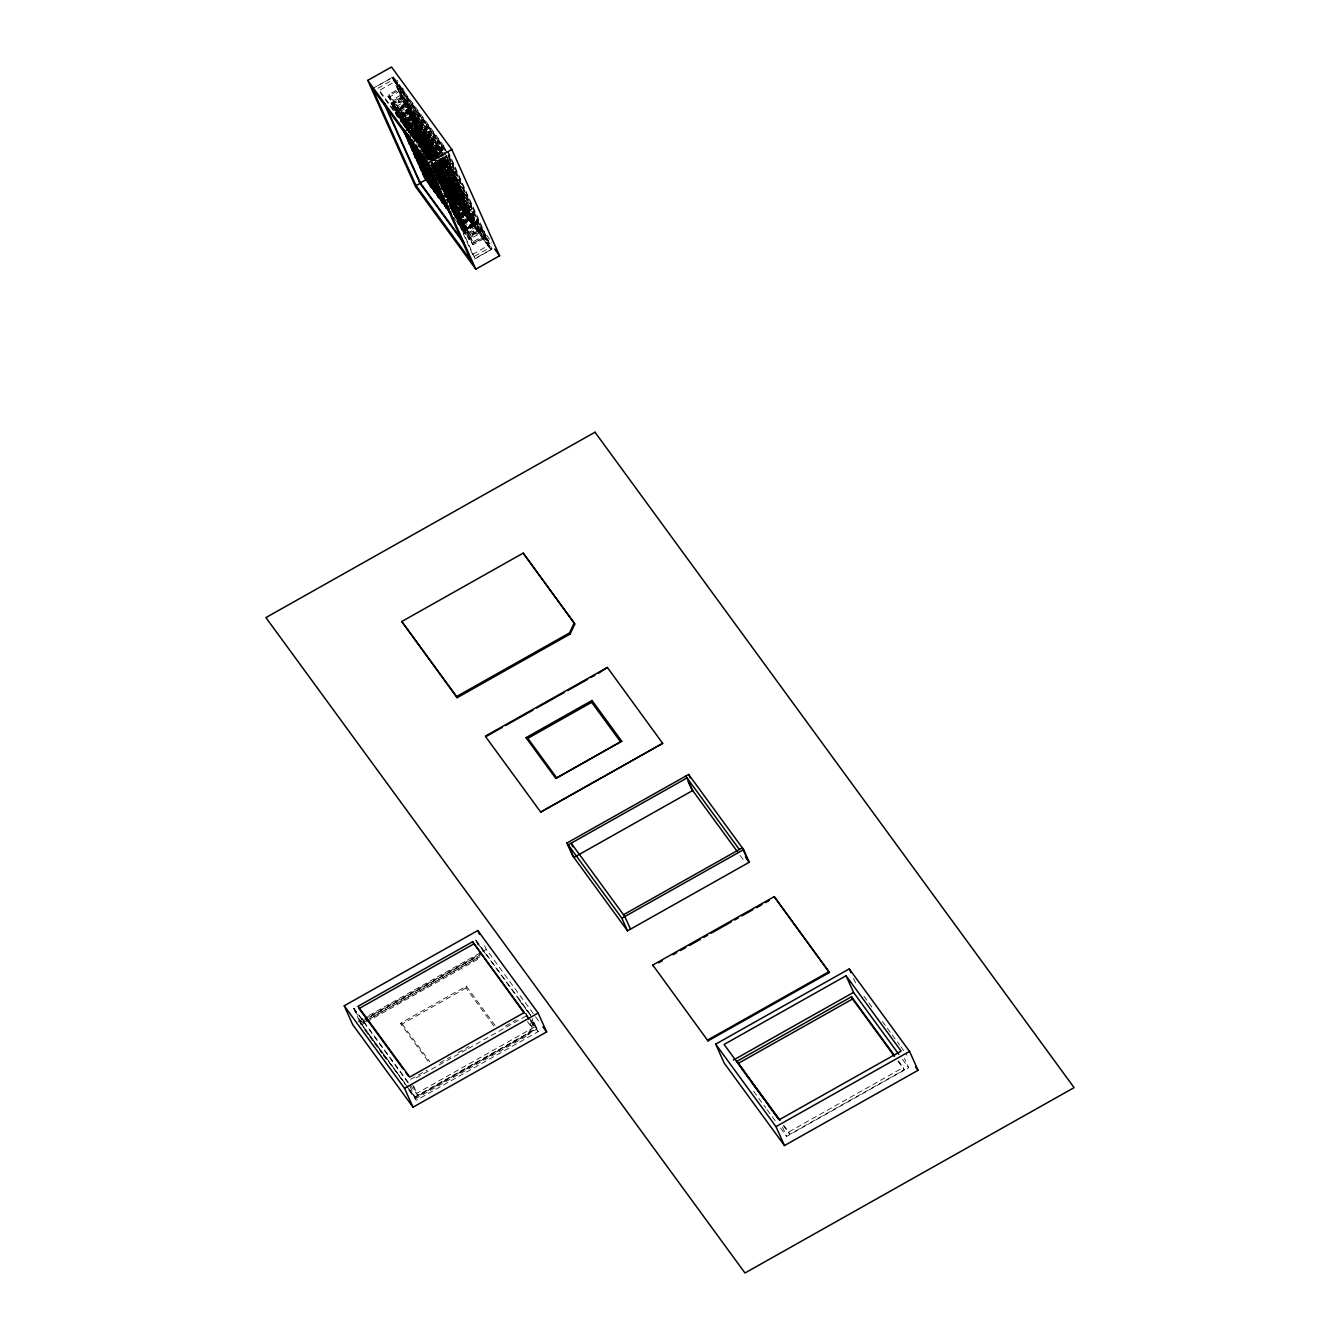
<?xml version="1.0" encoding="UTF-8"?>
<svg xmlns="http://www.w3.org/2000/svg" width="1340" height="1340" viewBox="0 0 1340 1340"><rect width="100%" height="100%" fill="white"/><g stroke="black" fill="none" stroke-linecap="round" stroke-linejoin="round"><path stroke-width="0.75" stroke-dasharray="5 3.75" d="M493.673 1025.82L466.035 987.999L466.337 986.156L400.342 1023.325L428.951 1062.452M409.186 1089.052L415.266 1097.393L528.261 1033.743L532.901 1023.777L533.42 1024.949L528.798 1034.916L415.802 1098.566L359.723 1021.8L481.696 953.109M372.453 88.591L393.357 76.816L446.019 148.824M447.292 152.877L392.335 77.586L376.507 86.514L377.83 88.34L393.675 79.412L431.061 162.592M393.625 77.151L392.57 77.754L447.393 152.76M430.492 158.003L396.355 82.041L399.203 80.434M413.022 137.383L400.828 120.701L388.969 94.42L399.538 88.474L403.307 96.865L392.754 102.812L387.98 96.296L400.241 89.445L404.027 97.854L393.307 104.085L387.98 96.296M388.55 97.552L399.102 91.606L445.232 154.72M405.702 128.054L392.788 99.629L403.34 93.683M392.788 99.629L393.508 100.617L404.06 94.671L407.829 103.063L397.126 109.294L394.027 105.056L434.194 160.331M407.125 102.091L394.027 109.729L398.784 116.262L409.353 110.316L406.891 104.855L396.339 110.801L390.995 103.013L401.565 97.066L444.043 155.189M391.565 104.269L402.134 98.323L444.612 156.462M442.786 156.529L405.149 105.056L394.58 111.002L392.369 106.095L404.596 99.11L407.042 104.57L396.489 110.517M409.253 133.012L396.607 104.855L407.159 98.909L410.928 107.301L400.375 113.247L397.276 109.009M396.607 104.855L397.31 105.826L407.879 99.88M394.262 110.282L406.322 103.582L403.876 98.121M397.276 117.016L395.384 112.811L407.611 105.826L410.057 111.287L399.504 117.233M413.072 138.238L400.409 110.064L410.978 104.118L414.747 112.527L404.194 118.473L401.096 114.235M400.409 110.064L401.129 111.052L411.682 105.106L415.467 113.498L404.747 119.729L401.648 115.491M399.655 114.62L398.064 115.508L396.188 111.304L408.399 104.319L410.861 109.78L400.291 115.726M399.588 114.754L410.141 108.808M398.801 115.475L411.648 108.289M410.71 110.064L400.141 116.011L397.042 111.773M399.37 116.731L412.218 109.545M399.353 117.518L409.906 111.572L412.368 117.032M417.142 143.715L404.228 115.29L414.78 109.344L418.566 117.736L407.997 123.682L404.898 119.444M400.074 118.506L410.626 112.543L413.089 118.004L402.519 123.967M404.228 115.29L404.948 116.262L415.5 110.316L419.269 118.724L408.566 124.955L405.467 120.701M403.474 119.83L401.883 120.717L399.99 116.53M403.39 119.98L413.959 114.017L411.497 108.557M402.603 121.471L413.156 115.525M401.816 122.191L414.663 115.005M403.608 121.973L416.036 114.754L418.482 120.215L407.93 126.161M403.323 122.459L413.876 116.513L411.43 111.052L399.203 118.02L401.096 122.225M403.173 122.744L413.725 116.781M403.022 123.246L415.233 116.262M418.164 143.028L408.047 120.499L418.599 114.553L422.368 122.962L407.913 130.935M403.876 123.716L414.445 117.769L416.891 123.23L406.188 129.461M408.047 120.499L408.75 121.488L419.32 115.542L423.088 123.933L412.385 130.164L409.286 125.927M403.089 125.223L413.658 119.277L416.103 124.737M407.276 125.055L405.702 125.943L403.809 121.739M407.209 125.189L417.762 119.243L415.316 113.783M407.41 127.183L419.839 119.98L422.301 125.441L411.732 131.387M406.606 127.92L417.695 121.722M406.975 127.953L417.544 122.007L419.99 127.467M406.623 128.69L422.418 119.779L426.187 128.171L411.715 136.144M407.176 129.176L418.264 122.979M405.551 130.684L423.122 120.751L426.907 129.159L416.204 135.39L413.105 131.136M407.192 129.947L415.953 125.022L418.415 130.483L413.022 133.514L413.591 134.77L418.968 131.739L421.43 137.199M406.908 130.432L417.46 124.486L419.923 129.947M411.095 130.265L409.521 131.153L407.628 126.965M411.028 130.416L421.581 124.453L419.135 118.992M411.229 132.409L423.658 125.189L426.12 130.65L415.551 136.596M410.945 132.895L421.497 126.948L419.052 121.488L406.824 128.456L408.717 132.66L420.793 125.96L418.331 120.499L407.779 126.446L404.68 122.208M410.794 133.179L421.363 127.216L423.809 132.677M410.643 133.682L422.871 126.697L425.316 132.157L414.764 138.104M410.442 133.916L426.221 124.989L430.006 133.397L416.723 140.633M410.157 134.402L420.71 128.439M411.514 134.151L422.067 128.205L424.529 133.665L413.959 139.611M409.353 135.893L426.941 125.977L430.726 134.369L420.006 140.6L416.908 136.362M411.95 134.905L419.772 130.231M412.519 134.636L421.279 129.712M408.566 137.4L419.118 131.454L416.673 125.993M414.831 135.625L425.4 129.679L422.938 124.218M414.043 137.132L424.596 131.186L422.15 125.726L411.581 131.672L408.482 127.434M413.256 138.64L427.477 130.416L429.922 135.876L419.37 141.822M414.613 138.389L425.165 132.442L427.628 137.903M414.244 139.126L430.04 130.214L433.825 138.606L422.72 144.686M415.333 139.36L425.885 133.414L428.331 138.874L417.779 144.837M422.217 135.692L416.841 138.724L417.41 139.98L422.787 136.948M413.172 141.119L430.76 131.186L434.529 139.595L419.788 147.936M414.814 140.382L423.591 135.441L426.036 140.918L420.659 143.95M414.529 140.868L425.098 134.921L427.544 140.382M412.385 142.626L422.938 136.663L420.492 131.203M416.606 141.487L422.15 138.171L419.688 132.71L413.323 136.379L411.447 132.174M417.142 141.588L423.507 137.936L425.953 143.397L420.425 146.713M418.649 140.851L429.219 134.888L426.757 129.427M417.326 142.476L422.72 139.427L431.212 158.338L425.819 161.37M417.862 142.341L428.415 136.395L425.969 130.935L415.4 136.881L412.301 132.643M418.867 142.844L431.279 135.625L433.741 141.085L423.172 147.031M418.566 143.33L429.135 137.383L426.673 131.923L414.462 138.891L411.598 134.988M418.432 143.614L428.984 137.652L431.43 143.112M418.063 144.352L433.858 135.424L437.627 143.832L423.155 151.805M416.991 146.328L434.579 136.395L438.347 144.804L423.591 153.145M418.633 145.608L427.393 140.667L429.855 146.127L424.462 149.159L425.031 150.415L430.425 147.383L432.87 152.844M418.348 146.094L428.901 140.147L431.363 145.608M416.187 147.836L426.757 141.889M419.068 146.948L424.445 143.916M419.755 147.367L427.326 143.145M422.469 146.06L433.021 140.114L430.576 134.653M421.665 147.567L432.234 141.621L429.772 136.161L419.219 142.107L416.12 137.869M420.341 149.192L435.098 140.851L437.56 146.311L422.803 154.653M422.385 148.539L432.954 142.593L430.492 137.132L418.281 144.117L421.128 148.036M422.234 148.824L432.803 142.877L435.249 148.338M421.882 149.561L437.678 140.65L441.446 149.042L426.974 157.014M421.447 150.331L432.15 144.1L429.705 138.64L419.135 144.586L480.943 228.972L470.39 234.919L465.617 228.403M422.954 149.795L433.507 143.849L435.969 149.31L425.266 155.541M420.793 151.554L438.381 141.621L442.167 150.03L427.41 158.371M422.452 150.817L431.212 145.876L433.657 151.353L428.281 154.385M423.675 150.666L432.719 145.357L435.182 150.817M420.006 153.061L430.559 147.099L428.113 141.638M422.887 152.174L428.264 149.142M430.341 149.862L424.947 152.911L424.244 151.923L429.772 148.606M424.763 152.023L431.128 148.371L433.591 153.832L423.021 159.778M422.083 153.665L436.84 145.323L434.378 139.863M425.484 152.777L436.053 146.831L433.591 141.37L423.038 147.316L419.939 143.079M426.84 152.542L437.409 146.596L439.855 152.056M424.16 154.402L438.917 146.06L441.363 151.52L426.623 159.862M426.204 153.765L436.756 147.819L434.311 142.358L422.083 149.326L423.976 153.53M426.053 154.05L436.606 148.087L439.068 153.547M423.373 155.909L438.113 147.567L440.575 153.028M425.701 154.77L441.48 145.859L445.265 154.267M426.773 155.021L437.326 149.075L438.967 152.71M425.115 156.06L426.69 155.155M424.613 156.763L442.2 146.831L445.215 153.564M426.254 156.043L435.031 151.102L437.477 156.562M423.825 158.271L434.378 152.325L431.932 146.864M428.85 155.641L434.227 152.609L436.689 158.07M426.69 157.383L432.083 154.351M428.582 157.249L434.947 153.581M425.902 158.891L440.659 150.549L438.197 145.089M428.767 158.12L434.16 155.088M429.303 158.003L438.063 153.061M430.659 157.752L441.212 151.805M427.979 159.627L442.719 151.286M443.674 157.266L438.281 160.298L438.85 161.57M430.425 165.088L438.214 160.666M439.788 159.778L443.389 157.752M432.519 164.066L436.036 162.073M437.812 161.085L446.605 156.127M428.13 167.115L446.538 156.495L449 161.956L434.244 170.297M431.43 165.574L439.219 161.168L439.788 162.425M440.793 160.264L444.394 158.254M431.279 165.858L444.244 158.522L446.689 163.983M432.786 165.339L445.751 158.003L448.196 163.463L433.456 171.805M431.53 166.227L442.083 160.281M432.887 165.976L443.59 159.745L441.145 154.284M430.207 167.852L444.947 159.51L447.409 164.971M441.296 161.788L435.902 164.82L436.471 166.076M432.234 167.198L442.803 161.252L440.341 155.792M433.892 166.478L442.652 161.537L445.115 166.998L436.338 171.939M433.607 166.964L444.16 161.018L446.622 166.478L431.865 174.82M431.446 168.706L442.016 162.76L439.554 157.299M433.088 167.969L441.865 163.044L444.31 168.505M434.328 167.818L443.373 162.508L445.818 167.969L435.266 173.932M430.659 170.214L441.212 164.267L438.766 158.807M433.808 168.957L442.569 164.016L445.031 169.477L434.462 175.423M433.524 169.326L448.28 160.984L445.818 155.524L451.312 163.028L432.653 173.312M429.855 171.721L440.425 165.758L437.962 160.298M433.021 170.465L441.781 165.523L444.244 170.984L433.674 176.93M432.736 170.833L447.493 162.492L445.031 157.031L454.327 169.745L439.721 177.918M434.093 170.582L448.85 162.24L451.295 167.701L436.555 176.042M431.949 172.324L450.743 161.755L445.885 155.122M435.098 171.084L448.046 163.748L450.508 169.208L435.751 177.55M434.813 171.57L449.553 163.229L452.016 168.689L437.259 177.031M431.145 173.832L445.902 165.49L443.44 160.03M434.009 173.061L448.766 164.72L451.228 170.18L436.471 178.522M435.902 172.709L446.471 166.746L448.917 172.224L438.364 178.17M433.222 174.569L447.979 166.227L450.424 171.688L435.684 180.029M435.115 174.2L445.667 168.254L448.13 173.714M432.435 176.076L447.175 167.734L449.637 173.195L439.068 179.141M436.12 174.702L444.88 169.761L447.342 175.222M437.627 174.167L446.387 169.242L448.85 174.702L438.281 180.649M437.343 174.535L442.719 171.503L440.274 166.043M436.823 175.674L445.6 170.733L448.046 176.193L437.493 182.156M432.887 178.438L443.44 172.492L440.994 167.031M437.912 175.808L443.289 172.776L445.751 178.237L440.357 181.268M437.108 177.299L451.865 168.957L454.327 174.418L439.57 182.759M437.644 177.416L444.009 173.748L446.471 179.208L441.078 182.24M434.964 179.058L453.757 168.488L445.265 156.864M437.828 178.287L452.585 169.945L455.031 175.406L440.14 184.032M437.041 179.794L451.781 171.453L454.243 176.913L439.486 185.255M438.934 179.426L449.486 173.48L451.949 178.94M436.237 181.285L450.994 172.944L453.456 178.404L442.887 184.367M438.13 180.934L448.699 174.987L451.144 180.448M439.637 180.398L450.206 174.451L452.652 179.912L442.1 185.858M440.642 180.9L449.403 175.959L451.865 181.419L441.296 187.365M436.689 183.647L447.258 177.701L444.796 172.24M440.927 182.525L446.32 179.493L448.766 184.954M441.463 182.625L447.828 178.957L450.274 184.417L439.721 190.381M438.783 184.267L453.523 175.925L451.078 170.465M441.145 184.518L444.729 182.491M442.736 184.635L457.342 176.461L443.992 158.204M440.056 186.511L454.813 178.17L457.258 183.63L446.706 189.577M441.597 186.88L450.357 181.939L447.895 176.478M440.508 188.873L451.078 182.927L448.615 177.466M442.15 188.136L450.927 183.212L453.372 188.672L447.995 191.704L448.548 192.96M441.865 188.622L452.434 182.675L454.88 188.136L444.327 194.082M441.363 189.644L450.123 184.702L452.585 190.163M442.87 189.124L451.63 184.183L454.093 189.644L443.523 195.59M442.585 189.493L457.342 181.151L454.88 175.691M443.942 189.242L449.486 185.925L447.024 180.464L441.647 183.496L440.575 181.151M444.478 189.342L456.555 182.642L454.093 177.181M443.306 190.464L458.062 182.123L455.6 176.662L439.872 185.64L452.602 203.295M443.155 190.749L448.548 187.717L452.317 196.109M443.875 191.72L458.632 183.379L461.077 188.839L450.525 194.803M445.919 191.084L456.471 185.138L454.009 179.677L441.798 186.645L451.714 202.038M445.768 191.369L460.374 183.178L442.167 158.271M443.607 193.111L454.176 187.165L451.714 181.704M444.964 192.859L455.684 186.629L453.221 181.168L442.669 187.131L460.139 210.966L458.85 208.739M445.969 193.362L454.729 188.421L457.191 193.881L446.622 199.827M445.684 193.848L456.236 187.902L458.699 193.362L448.13 199.308M445.181 194.87L453.942 189.928L456.404 195.389M446.404 194.702L451.781 191.67L449.336 186.21M442.736 197.097L453.305 191.151L450.843 185.691L445.45 188.722L444.394 186.361M445.885 195.841L454.662 190.9L457.107 196.36L446.555 202.306M448.297 194.568L460.357 187.868L457.911 182.408M441.949 198.605L452.501 192.659L450.056 187.181M446.974 195.958L452.351 192.927L456.136 201.335M445.098 197.349L459.57 189.376L457.107 183.915L446.555 189.861L438.599 178.722M449.57 196.578L460.139 190.632L462.585 196.092L450.525 202.792L448.632 198.588M449.419 197.081L461.647 190.113L464.092 195.573L453.54 201.519L459.921 211.1L458.632 208.856M443.523 201.067L459.486 191.855L457.041 186.394L444.813 193.379L454.327 208.002M450.29 197.566L463.389 189.911L440.324 158.355M447.995 199.593L458.548 193.647L461.01 199.107L450.441 205.054M444.227 202.055L460.056 193.111L462.518 198.571L451.949 204.517M447.342 200.816L457.911 194.853L455.449 189.392L444.897 195.355L464.913 222.742L459.587 214.953L470.139 209.007L467.694 203.546L450.106 213.479M447.192 201.084L457.761 195.138L460.206 200.598M448.699 200.565L459.268 194.618L461.714 200.079L451.161 206.025M449.704 201.05L458.464 196.126L460.927 201.586L450.223 207.817M445.751 203.814L456.32 197.868L453.858 192.407M448.917 202.558L463.389 194.585L460.927 189.124L450.374 195.07L447.275 190.833M453.389 201.804L463.942 195.841L466.404 201.318L451.932 209.274M451.228 203.546L465.851 195.372L440.357 160.498M447.326 206.293L463.305 197.064L460.843 191.603M454.109 202.776L464.662 196.829L467.124 202.29L449.386 212.507M451.798 204.802L466.404 196.628L439.704 160.096M446.287 208.253L463.875 198.337L466.32 203.797L455.768 209.744L458.866 213.981L469.419 208.035L466.973 202.575M451.01 206.31L461.563 200.364L464.025 205.824M438.515 160.566L468.866 202.089L452.753 211.017L450.86 206.812L463.07 199.827L465.533 205.288L454.98 211.251M450.659 207.047L459.419 202.106L456.957 196.645M451.731 207.281L462.283 201.335L464.745 206.796L454.026 213.027M449.57 209.04L460.139 203.094L457.677 197.617M452.719 207.784L461.496 202.843L463.942 208.303L453.389 214.249M455.131 208.621L453.54 209.509L451.647 205.305M455.617 210.028L466.169 204.082L468.631 209.542L456.555 216.243L454.679 212.038L466.89 205.054L469.352 210.514L458.782 216.46M454.83 211.519L469.435 203.345L437.862 160.163M454.461 212.256L463.238 207.332L460.776 201.871M455.533 212.507L466.102 206.561L468.548 212.022M455.768 217.733L453.875 213.546L455.466 212.641M453.238 214.534L463.791 208.588L467.576 216.98L457.007 222.942M454.746 214.015L465.298 208.052L467.76 213.529L457.191 219.475M455.751 214.501L464.511 209.559L468.28 217.968M453.205 217.716L463.757 211.77L459.989 203.362L454.595 206.394L454.026 205.137M459.436 215.238L469.988 209.291L472.451 214.752L460.374 221.452L450.86 206.812M453.908 218.688L471.881 208.805L418.432 135.725L419.705 137.953M458.481 217.247L470.708 210.263L473.154 215.723L462.602 221.686L467.928 229.458L478.497 223.512L396.975 111.923M456.488 218.487L467.04 212.541L464.595 207.08M457.844 218.253L472.451 210.079L437.242 161.905L439.62 167.266M459.587 222.959L457.694 218.755L459.285 217.867M457.057 219.743L467.61 213.797L471.379 222.206L460.826 228.152L461.546 229.123L475.466 221.469L473.003 216.008L462.451 221.954L459.352 217.716L469.905 211.77L472.367 217.231L461.663 223.462M457.761 220.732L468.33 214.785L472.099 223.177M457.727 223.914L471.647 216.259L469.201 210.799L458.632 216.745L450.675 205.606M457.526 221.653L458.782 224.467L460.374 223.562M460.29 223.713L474.913 215.539L436.053 162.391M457.694 218.755L461.513 223.981L473.724 216.996L476.186 222.457L465.466 228.688M461.01 224.684L471.58 218.738L469.117 213.278L456.906 220.263L466.421 234.902L478.481 228.202L476.035 222.742M460.859 224.969L475.466 216.795L435.416 161.989M461.58 225.941L472.132 219.995L475.918 228.403L465.349 234.349L464.645 233.378L433.423 163.899M467.375 228.202L477.928 222.256L434.227 162.458M464.829 229.91L475.382 223.947L472.936 218.487L460.709 225.472L462.602 229.676L474.678 222.976L472.216 217.516M464.528 230.698L476.755 223.713L479.201 229.173L468.498 235.404L465.399 231.167L475.951 225.221L479.737 233.612L469.168 239.559L468.447 238.587L397.478 80.283M464.645 233.378L475.197 227.415L471.429 219.023M450.927 208.789L470.96 236.175L481.512 230.229L430.676 161.068M468.447 238.587L479.017 232.641L475.231 224.232L464.679 230.178L457.677 220.346M468.648 235.12L473.405 241.635L483.975 235.689L429.788 161.738M435.668 162.341L472.266 243.813L482.836 237.85L479.05 229.458M472.266 243.813L472.986 244.784L483.539 238.838L479.77 230.43L469.201 236.376L473.975 242.909L484.527 236.962L433.524 167.098M472.601 254.399L488.447 245.471L434.813 172.106M490.289 248.687L448.933 156.663M491.881 248.771L490.825 249.374L437.175 176.026M448.364 155.139L490.842 249.659L474.996 258.57L430.994 160.532M474.611 258.988L492.031 249.173L448.448 152.157M364.798 1022.939L361.147 1025L353.676 1008.367L357.328 1006.307M358.149 1021.633L367.16 1016.541M368.969 1015.536L480.893 952.489M482.702 951.467L486.319 949.44L539.233 1021.834M363.642 1020.36L359.991 1022.42L405.266 1084.345M370.912 1016.256L476.504 956.794M364.597 1021.532L360.979 1023.559L360.443 1022.387L367.696 1018.3M369.505 1017.278L481.881 953.979M366.406 1020.51L478.799 957.196M368.416 1019.589L361.214 1023.643L355.552 1011.03M370.209 1018.568L480.005 956.726M366.624 1021.918L479.486 958.351M400.342 1023.325L402.151 1023.995L466.035 987.999M410.777 1079.32L427.142 1070.107M439.872 1062.938L450.776 1056.791M458.062 1052.687L468.967 1046.54M505.347 1026.055L516.252 1019.908M416.204 1077.879L466.605 1049.488M468.397 1048.466L529.601 1013.995L475.499 939.976M414.847 1097.008L536.603 1028.433M414.78 1097.142L536.754 1028.433L525.749 1013.358M408.884 1090.291L416.221 1100.324L538.194 1031.632L532.382 1018.685M783.749 1125.315L788.674 1132.049L903.244 1067.511L904.266 1069.789L789.696 1134.327L783.531 1125.901M780.517 1128.046L786.647 1136.421L908.621 1067.712L904.467 1058.466M396.355 82.041L448.079 152.793L489.05 243.964L437.326 173.195M444.713 150.13L394.731 81.773L378.885 90.684L399.605 119.042M398.533 90.349L444.679 153.464M404.579 103.783L442.217 155.273M443.423 156.931L456.789 175.205L440.659 184.133L449.017 195.322M407.595 110.517L459.804 181.922L443.691 190.85L442.435 188.052M408.164 111.773L440.944 156.613M409.571 115.441L410.291 116.413M414.11 121.639L413.39 120.65L414.462 123.012M405.551 110.332L407.042 112.46M439.755 157.098L409.37 115.558L410.643 117.786M440.977 158.757L462.819 188.655L449.721 196.293L452.819 200.531M411.196 118.489L439.118 156.696M412.603 122.158L413.306 123.129M417.125 128.355L416.405 127.367L417.477 129.729M408.566 117.066L410.057 119.176M439.135 158.823L412.385 122.275L413.658 124.52M414.211 125.206L438.481 158.422M415.618 128.875L416.338 129.863M420.14 135.072L419.437 134.101L420.492 136.445M435.399 155.942L434.679 154.971L435.249 156.227M411.598 123.783L413.089 125.893M437.309 158.907L415.4 128.992L416.69 131.236M417.226 131.94L436.656 158.505M388.969 94.42L400.66 119.796M423.289 141.37L424.01 142.358M427.108 146.596L427.828 147.567M430.927 151.805L431.631 152.793M418.633 135.608L419.353 136.58M423.172 141.789L422.452 140.817L423.524 143.179M414.613 130.499L416.103 132.627M420.257 138.656L436.036 160.247M393.458 103.8L396.556 108.038M408.717 124.67L411.816 128.908M412.536 129.88L415.635 134.117M416.338 135.106L419.437 139.343M420.157 140.315L423.256 144.553M423.976 145.541L427.075 149.779M427.778 150.75L430.877 154.988M431.597 155.976L434.696 160.214M435.416 161.185L441.798 170.766M440.726 168.405L441.999 170.649M397.846 110.265L400.945 114.52M420.727 141.571L434.847 160.716M390.995 103.013L433.021 160.264M434.629 162.693L437.728 166.93M438.431 167.902L444.813 177.483M443.741 175.138L445.031 177.366M400.861 116.999L403.96 121.236L414.529 115.29L416.975 120.751L404.898 127.451L403.642 124.654M423.741 148.305L433.004 160.8M392.369 106.095L430.508 158.271M440.173 171.587L491.897 242.356M398.868 116.111L429.369 157.852M434.143 164.385L440.81 173.513L437.644 169.41M399.019 116.814L431.446 161.168M433.356 163.765L436.924 168.438M441.463 174.636L447.845 184.217M446.773 181.855L448.046 184.083M380.275 91.673L415.249 139.511M416.824 141.37L417.544 142.341L415.249 137.4M395.384 112.811L401.112 120.633M403.977 124.553L409.688 132.375M429.721 159.761L425.902 154.552L427.795 158.757M421.547 149.058L426.422 155.725M439.286 173.279L490.976 243.997M432.401 164.586L443.758 180.381M444.478 181.352L450.86 190.933M449.788 188.572L451.078 190.816M432.736 166.495L442.652 181.871M446.856 186.947L433.507 168.689L435.869 174.451L490.842 249.659M431.765 166.78L434.629 170.683M435.584 171.989L492.031 249.173M432.803 168.471L454.093 197.533L453.523 196.277M435.751 173.212L445.667 188.605M435.835 175.188L437.895 178.002M451.078 196.059L457.107 204.25L456.538 202.993M435.751 175.322L451.01 196.193M441.463 184.736L452.903 200.397M438.85 181.905L441.949 186.143L452.501 180.197L454.964 185.657M444.478 191.469L455.851 207.264M456.555 208.236L462.937 217.817L461.663 215.572M461.865 215.455L463.154 217.7L445.617 193.982M453.305 204.283L456.404 208.521M441.798 188.773L444.662 192.675M445.583 195.573L458.933 213.831L457.359 214.735L447.845 200.095L449.721 204.3M443.842 193.663L447.426 198.32L457.979 192.374L455.533 186.913M447.661 198.873L455.047 208.755L465.617 202.809L463.154 197.349M450.525 204.903L461.881 220.698M467.928 229.458L448.783 203.513M453.54 211.636L464.98 227.281M449.888 207.097L452.753 211.017M453.707 212.323L461.094 222.206M461.814 223.177L464.913 227.415M453.875 213.546L456.739 217.448M456.555 218.353L467.928 234.148M454.98 219.241L457.828 223.16M458.782 224.467L466.421 234.902M863.915 996.206L867.6 1001.265M868.839 1002.957L872.524 1007.998M882.373 1021.465L886.058 1026.524M887.298 1028.199L890.983 1033.257M892.222 1034.932L899.592 1045.049M900.832 1046.724L906.979 1055.15M902.49 1059.337L908.621 1067.712M898.319 1060.777L903.244 1067.511M898.101 1061.364L904.266 1069.789M740.115 855.423L743.767 860.414M753.599 1091.212L765.844 1107.962M767.066 1109.637L775.625 1121.346M530.707 1014.983L475.65 939.658L478.145 945.202M477.107 942.472L480.758 947.481M481.981 949.139L485.633 954.147M519.736 1000.812L530.707 1015.821M525.514 1013.258L537.022 1029.036L415.065 1097.745L406.489 1086.02M526.134 1014.983L529.786 1019.958L525.95 1014.882M530.992 1021.616L533.42 1024.949M530.841 1021.582L538.194 1031.632M527.441 1021.599L532.315 1028.266L526.654 1015.67M466.337 986.156L496.135 1026.909M402.151 1023.995L429.788 1061.799M353.676 1008.367L409.186 1084.412L416.221 1100.324M360.443 1022.387L407.963 1087.393M364.832 1030.025L368.5 1035.05M369.723 1036.708L373.391 1041.733M374.614 1043.408L381.95 1053.458M383.173 1055.133L386.858 1060.158M853.513 978.351L856.913 985.905M447.878 155.206L489.502 247.833L473.673 256.744L462.618 232.172M460.29 190.347L457.828 184.886L445.617 191.871L447.895 196.829M447.258 165.256L449.721 170.716M450.274 171.972L452.736 177.433M453.305 178.689L455.751 184.149M456.32 185.423L458.782 190.883L446.706 197.583L445.45 194.769M459.335 192.139L461.798 197.6M462.367 198.856L464.812 204.317M465.382 205.573L467.844 211.033M468.397 212.306L470.859 217.767M444.394 166.143L443.105 163.899L444.177 166.261M447.409 172.86L446.119 170.615L447.192 172.977M450.424 179.577L449.151 177.332L450.223 179.694M453.456 186.293L452.166 184.066L453.238 186.411M456.471 193.027L455.181 190.783L456.253 193.144M459.486 199.744L458.213 197.499L459.285 199.861M462.518 206.461L461.228 204.233L462.3 206.578M464.963 211.921L465.533 213.177L464.042 211.067L465.315 213.311L464.243 210.95M467.978 218.638L468.548 219.911L467.057 217.784L468.347 220.028L467.275 217.666M442.887 164.016L443.456 165.272M445.919 170.733L446.488 172.006M448.933 177.466L449.503 178.722M451.949 184.183L452.518 185.439M454.98 190.9L455.55 192.156M457.995 197.617L458.565 198.889M461.01 204.35L461.58 205.606M438.163 154.217L436.538 150.583L427.493 155.876L428.046 157.148M460.692 204.35L464.478 212.742M435.818 149.594L438.281 155.055M437.56 154.201L436.27 151.956L437.343 154.318M443.59 167.634L442.317 165.406L443.389 167.751M446.622 174.368L445.332 172.123L446.404 174.485M449.637 181.084L448.347 178.84L449.419 181.202M452.652 187.801L451.379 185.573L452.451 187.918M455.684 194.518L454.394 192.29L455.466 194.652M458.699 201.251L457.409 199.007L458.481 201.369M461.144 206.712L461.714 207.968L460.223 205.841L461.513 208.085L460.441 205.724M464.176 213.429L464.745 214.685L463.238 212.574L464.528 214.802L463.456 212.457M436.053 152.073L436.622 153.346M442.1 165.523L442.669 166.78M445.115 172.24L445.684 173.496M448.146 178.957L448.716 180.23M451.161 185.691L451.731 186.947M454.176 192.407L454.746 193.663M457.208 199.124L457.778 200.38M435.734 152.073L437.376 155.725M456.89 199.124L460.659 207.533M431.999 144.385L434.462 149.845M441.061 164.552L443.523 170.013M444.093 171.269L446.538 176.729L441.161 179.761L441.714 181.017L447.108 177.986L449.57 183.446L444.177 186.478L444.746 187.734M453.155 191.436L455.6 196.896L450.223 199.928L450.776 201.184L456.169 198.153L459.938 206.544M433.741 148.975L432.452 146.747L433.524 149.092M436.756 155.708L435.483 153.464L436.555 155.825M442.803 169.142L441.513 166.897L442.585 169.259M445.818 175.858L444.545 173.631L445.617 175.976M448.85 182.592L447.56 180.347L448.632 182.709M451.865 189.309L450.575 187.064L451.647 189.426M454.88 196.025L453.607 193.798L454.679 196.142M457.342 201.486L457.911 202.742L456.404 200.632L457.694 202.876L456.622 200.514M460.357 208.203L460.927 209.476L459.436 207.348L460.709 209.593L459.637 207.231M438.498 160.18L439.57 162.542M432.25 146.864L432.82 148.12M435.266 153.581L435.835 154.837M441.312 167.031L441.882 168.287M444.327 173.748L444.897 175.004M447.342 180.464L447.912 181.721M450.374 187.181L450.944 188.454M453.389 193.915L453.958 195.171M453.071 193.915L456.84 202.306M428.197 139.159L430.643 144.62M438.063 161.152L439.704 164.786M429.922 143.765L428.649 141.521L429.721 143.883M432.937 150.482L431.664 148.238L432.736 150.599M438.984 163.932L437.711 161.688L438.783 164.049M452.267 194.602L453.875 197.65L452.602 195.405M455.282 201.318L456.906 204.367L455.617 202.139M470.39 234.919L470.96 236.175M473.405 241.635L473.975 242.909M428.432 141.638L429.001 142.911M431.446 148.371L432.016 149.628M434.478 155.088L435.048 156.345M437.493 161.805L438.063 163.061M440.508 168.522L441.078 169.795M443.54 175.255L444.109 176.511M446.555 181.972L447.125 183.228M449.57 188.689L450.14 189.945M440.19 168.522L442.652 173.982M443.222 175.255L445.667 180.716M446.237 181.972L448.682 187.433M449.252 188.689L453.037 197.097M424.378 133.95L426.824 139.41M433.44 154.117L435.885 159.577M437.276 162.642L438.917 166.294M439.486 167.55L441.932 173.011M442.502 174.267L444.947 179.727M445.517 181.001L447.979 186.461M425.902 138.656L424.83 136.311L425.182 137.685M428.917 145.39L427.845 143.028L428.197 144.402M431.949 152.107L430.877 149.745L431.229 151.135M437.627 164.167L437.979 165.54M440.642 170.883L441.011 172.274M443.674 177.617L444.026 178.99M446.689 184.334L447.041 185.707M449.704 191.05L450.072 192.441L449 190.079M452.736 197.767L453.088 199.158L452.016 196.796M455.751 204.501L456.103 205.874L455.031 203.513M458.766 211.218L459.134 212.591L458.062 210.246M436.907 163.195L437.259 164.569M439.939 169.912L440.291 171.286M442.954 176.629L443.306 178.019M445.969 183.362L446.337 184.736M402.62 88.021L472.986 244.784M420.559 128.724L423.021 134.184M429.051 147.635L426.606 142.174L421.212 145.206L420.861 143.832M429.621 148.891L435.148 161.202M422.301 133.33L421.011 131.086L422.083 133.447M425.316 140.047L424.043 137.802L425.098 140.164M428.331 146.764L427.058 144.536L428.13 146.881M431.363 153.497L430.073 151.252L431.145 153.614M436.84 165.674L437.393 166.93M439.855 172.391L440.425 173.647M442.87 179.108L443.44 180.381M445.902 185.841L446.455 187.097M448.917 192.558L449.486 193.814M451.932 199.275L452.501 200.531M454.964 206.008L455.516 207.264M436.12 164.703L437.192 167.048M439.135 171.419L440.207 173.781M442.167 178.136L443.222 180.498M445.181 184.853L446.254 187.215L444.964 184.97M448.196 191.587L449.269 193.931M451.228 198.303L452.3 200.665L451.01 198.421M454.243 205.02L455.315 207.382M420.81 131.203L421.363 132.476M423.825 137.936L424.395 139.192M426.84 144.653L427.41 145.909M429.872 151.37L430.425 152.626M438.934 171.537L439.486 172.793M441.949 178.254L442.518 179.51M469.168 239.559L426.522 144.653L421.145 147.685L419.068 142.609M418.482 128.104L417.209 125.876L418.264 128.221M421.497 134.838L420.224 132.593L421.296 134.955M424.529 141.554L423.239 139.31L424.311 141.672M427.544 148.271L426.271 146.027L427.326 148.388M430.006 153.732L430.559 154.988M434.328 163.48L436.606 168.438M437.343 170.197L439.62 175.155M448.682 195.322L438.783 179.929L441.061 184.886M461.513 223.981L463.389 228.168M429.286 152.76L430.358 155.122M435.332 166.194L436.388 168.555M438.347 172.927L439.419 175.272M441.363 179.644L442.435 182.006M447.409 193.077L448.481 195.439M450.424 199.811L451.496 202.156M416.991 125.993L417.561 127.25M420.006 132.71L420.576 133.966M423.038 139.427L423.591 140.7M426.053 146.161L426.623 147.417M429.068 152.877L429.637 154.133M435.115 166.311L435.684 167.584M438.13 173.044L438.699 174.3M447.192 193.195L447.761 194.468M433.825 164.2L465.349 234.349M412.938 118.289L415.383 123.749M422 138.456L432.586 162.023M431.346 159.895L438.833 176.662M439.57 178.421L441.848 183.379M442.585 185.155L444.88 190.096M425.467 147.534L426.539 149.896M428.498 154.267L429.554 156.613M434.529 167.701L435.601 170.063M437.56 174.418L438.616 176.78M443.59 187.868L444.662 190.23M446.622 194.585L447.677 196.947M393.357 76.816L430.241 158.623M461.546 229.123L419.487 136.161L431.296 162.442M432.033 164.117L461.781 230.279M431.899 164.485L438.046 178.17M392.335 77.586L429.236 159.276M440.291 183.748L440.843 185.004M421.447 142.442L422.016 143.698M428.582 159.359L415.668 130.935L426.639 155.339M418.566 138.087L418.918 139.461M421.581 144.804L421.933 146.177M422.887 147.836L424.947 152.911M417.846 137.099L418.197 138.489M423.875 150.549L424.244 151.923M424.378 152.978L411.849 125.726L424.763 154.15M414.747 132.861L415.316 134.117M417.762 139.578L418.331 140.851M420.777 146.311L421.346 147.567M414.026 131.889L415.099 134.251M417.041 138.606L418.114 140.968M413.826 132.007L414.378 133.263M408.75 121.488L419.722 145.892M410.928 127.652L411.497 128.908M413.943 134.369L414.512 135.625M410.208 126.664L411.279 129.025M413.239 133.397L414.311 135.742M410.007 126.781L410.576 128.054M404.948 116.262L415.903 140.667M401.129 111.052L412.938 137.333M397.31 105.826L409.504 133.28M393.508 100.617L404.462 125.022M788.674 1132.049L789.696 1134.327M782.493 1127.175L786.647 1136.421M532.03 1019.405L535.263 1026.608L416.455 1093.524L411.615 1082.72M528.261 1033.743L528.798 1034.916M484.611 945.655L486.319 949.44M413.759 1086.338L417.795 1095.35L354.062 1008.384L354.447 1009.221M415.266 1097.393L415.802 1098.566M362.554 1018.367L364.162 1021.968M398.851 100.768L398.131 99.78L399.203 102.141L397.913 99.897L399.421 102.024L398.851 100.768M402.653 105.977L401.95 105.006L403.022 107.351L401.732 105.123L403.223 107.233L402.653 105.977M406.472 111.203L405.752 110.215L406.824 112.577L406.472 111.203M401.866 107.485L401.146 106.496L402.218 108.858L400.945 106.63L402.435 108.741L401.866 107.485M405.685 112.694L404.965 111.723L406.037 114.084L404.764 111.84L406.255 113.967L405.685 112.694M409.487 117.92L408.784 116.932L409.856 119.293L409.487 117.92M404.881 114.202L404.178 113.23L405.25 115.575L403.96 113.347L405.451 115.458L404.881 114.202M408.7 119.427L407.98 118.439L409.052 120.801L407.779 118.556L409.269 120.684L408.7 119.427M412.519 124.637L411.799 123.665L412.871 126.01L412.519 124.637M407.913 120.918L407.192 119.947L408.264 122.308L406.975 120.064L408.482 122.191L407.913 120.918M411.715 126.144L411.012 125.173L412.084 127.518L410.794 125.29L412.284 127.401L411.715 126.144M415.534 131.353L414.814 130.382L415.886 132.744L415.534 131.353M463.372 214.936L462.669 213.948L463.741 216.309L462.451 214.065L463.942 216.192L463.372 214.936M467.191 220.145L466.471 219.174L467.543 221.535L466.27 219.291L467.76 221.402L467.191 220.145M471.01 225.371L470.29 224.383L471.362 226.745L470.072 224.5L471.58 226.628L471.01 225.371M466.404 221.653L465.683 220.681L466.756 223.026L465.466 220.798L466.973 222.909L466.404 221.653M470.206 226.879L469.503 225.891L470.575 228.252L469.285 226.008L470.776 228.135L470.206 226.879M474.025 232.088L473.305 231.117L474.377 233.462L473.104 231.234L474.594 233.344L474.025 232.088"/><path stroke-width="1.5" d="M621.794 741.238L620.537 741.791L591.694 702.327L591.995 700.485L526 737.653L555.798 778.423L621.794 741.238L591.995 700.485M401.766 621.525L456.588 696.515L569.584 632.882L574.207 622.899L523.203 553.119L401.766 621.525L457.107 697.705L570.103 634.055L574.743 624.072L574.207 622.899M555.798 778.423L620.537 741.791M367.746 80.383L391.514 67L451.815 149.511L499.586 255.789L475.817 269.173L415.517 186.662L367.746 80.383L428.063 162.894L475.817 269.173M409.052 141.136L404.446 132.978L406.037 132.074M408.717 134.77L407.125 135.675L405.869 132.878M409.856 137.3L408.264 138.188L410.157 142.392M409.688 144.603L407.477 139.695L409.052 138.807M412.536 139.996L410.945 140.884L409.688 138.087M410.945 143.011L409.353 143.899L436.304 181.017M413.658 142.509L412.084 143.413L413.959 147.601M412.871 144.017L411.279 144.904L413.172 149.108L414.764 148.221M414.764 146.11L416.338 145.206M412.385 150.616L413.959 149.728M417.477 147.735L415.886 148.623L417.779 152.827L419.37 151.939M416.69 149.243L415.099 150.13L416.991 154.334M415.886 150.733L414.311 151.638L416.187 155.842L417.779 154.938M415.735 158.053L413.507 153.145L415.099 152.241M418.583 151.32L420.157 150.432M420.492 154.452L418.918 155.339L420.81 159.544M419.705 155.959L418.114 156.847L420.006 161.051L421.597 160.163M418.918 157.467L417.326 158.355L419.219 162.559L420.793 161.671M421.128 168.036L416.539 159.862L418.114 158.974M423.172 157.148L421.597 158.036L419.705 153.849M424.311 159.678L422.736 160.566L424.613 164.77L426.204 163.865M423.524 161.168L421.933 162.073L423.825 166.277L425.4 165.373M421.933 164.184L420.341 165.071L422.234 169.276M421.765 171.487L419.554 166.579L421.145 165.691M426.991 162.375L425.416 163.262L423.524 159.058M428.063 162.894L451.815 149.511M428.917 163.38L427.343 164.284L429.219 168.471M424.613 166.88L423.021 167.768L421.145 163.581M427.326 166.395L425.752 167.282L427.644 171.487L429.219 170.599L429.705 171.989M423.021 169.895L421.447 170.783L448.397 207.901M425.752 169.41L424.16 170.297L426.053 174.502M424.947 170.9L423.373 171.805L425.249 175.992M451.161 214.031L424.462 177.5L422.569 173.296L424.16 172.408M430.006 169.091L428.432 169.979L426.539 165.775L428.13 164.887L372.453 88.591L416.07 185.624L471.127 260.965L427.51 163.916M428.432 172.106L426.84 172.994L424.947 168.79M431.145 171.604L429.57 172.508L431.446 176.713M430.358 173.111L428.767 173.999L430.659 178.203L432.234 177.316M424.462 177.5L426.053 176.612M428.767 176.126L427.175 177.014L429.068 181.218M427.979 177.634L426.388 178.522L428.281 182.726L429.855 181.821M427.343 178.89L420.308 182.86L384.63 103.465M416.07 185.624L421.296 182.692M431.446 178.823L429.872 179.711L427.979 175.507L429.554 174.619L427.661 172.006M434.964 176.83L433.373 177.718L435.266 181.922L436.857 181.034M433.373 179.828L431.798 180.733L433.674 184.937L435.266 184.032M432.586 181.336L430.994 182.24L432.887 186.428M431.781 182.843L430.207 183.731L432.1 187.935L433.674 187.047M436.053 182.542L434.478 183.429L432.586 179.225L434.16 178.337L436.069 180.934M437.979 183.547L436.405 184.434L438.281 188.639M436.388 186.561L434.813 187.449L436.706 191.654L438.281 190.766M439.068 189.258L437.493 190.146L435.601 185.942M437.493 192.257L435.902 193.161L434.009 188.957L435.601 188.069L437.51 190.665M439.419 193.278L437.828 194.166L439.721 198.37M442.1 195.975L440.508 196.863L438.632 192.675L440.207 191.771L438.297 189.174M443.222 198.504L441.647 199.392L443.54 203.596M447.041 203.714L445.466 204.601L447.342 208.805L448.933 207.918M485.381 736.129L607.355 667.437L662.68 743.365L540.724 812.073L485.649 736.749L502.031 727.519M505.682 725.459L532.985 710.083M536.62 708.039L563.939 692.646M567.574 690.603L587.607 679.33M591.242 677.269L594.876 675.226M598.528 673.166L607.355 667.437M526 737.653L527.809 738.323L591.694 702.327M566.887 843.028L688.659 774.453L743.616 849.644L749.278 862.24L627.522 930.831L572.565 855.624L566.887 843.028L621.861 918.218L627.522 930.831M344.229 1005.787L477.81 930.529L538.127 1013.04L546.62 1031.934L413.038 1107.192L352.722 1024.681L344.229 1005.787L404.529 1088.281L413.038 1107.192M472.601 941.752L358.031 1006.29L409.755 1077.059L524.325 1012.521L472.601 941.752L524.124 1013.107M473.623 944.03L359.036 1008.568L403.373 1069.22M623.485 914.734L742.293 847.818L747.955 860.414M621.861 918.218L743.616 849.644M404.529 1088.281L538.127 1013.04M652.781 965.051L774.219 896.661L829.427 972.505L707.989 1040.895L652.781 965.051L653.166 965.905M658.593 962.84L662.228 960.797M673.099 954.666L676.717 952.623M680.351 950.579L685.779 947.514M689.413 945.487L700.284 939.357M703.919 937.313L707.537 935.27M711.155 933.226L731.104 922.004M734.722 919.96L738.357 917.917M741.975 915.873L752.846 909.743M756.48 907.699L761.907 904.634M765.542 902.607L769.16 900.564M829.058 971.651L707.604 1040.058L707.989 1040.895M715.677 1044.145L849.259 968.887L909.558 1051.398L918.068 1070.292L784.469 1145.549L724.169 1063.039L715.677 1044.145L775.977 1126.639L784.469 1145.549M846.076 975.755L724.103 1044.446L779.16 1119.788L901.133 1051.079L846.076 975.755L853.547 992.387L898.822 1054.329M733.399 1060.057L853.547 992.387M749.043 1078.717L736.95 1061.28L851.52 996.742L894.634 1055.719M737.955 1063.558L852.542 999.02L894.417 1056.305M775.977 1126.639L909.558 1051.398M494.661 249.039L499.586 255.789M422.251 154.251L424.16 156.864M403.34 128.858L405.25 131.471M406.204 132.777L409.052 136.68M403.089 129.896L405.467 133.162M403.323 130.449L429.068 165.674M404.446 132.978L431.145 169.493M406.104 136.63L432.083 172.391M423.591 161.035L425.651 163.865M407.477 139.695L433.222 174.92M427.493 169.208L429.403 171.805M436.237 181.637L410.492 146.412L416.288 156.211M412.151 150.063L439.084 187.148M434.328 181.135L436.237 183.748M438.147 186.361L440.357 189.158L439.788 187.885M413.507 153.145L440.207 189.66M415.166 156.78L417.544 160.046M415.4 157.333L441.145 192.558M416.539 159.862L443.239 196.377M418.18 163.514L444.16 199.275M419.554 166.579L445.299 201.804M422.569 173.296L448.314 208.521M449.386 212.507L450.106 213.479L447.577 207.851M453.205 217.716L453.908 218.688M418.968 181.034L464.076 242.724M463.908 243.411L420.04 183.379L383.29 101.639M915.605 1066.925L918.068 1070.292M745.509 857.081L749.278 862.24M574.743 624.072L523.203 553.119M685.695 776.111L739.328 849.476M829.427 972.505L774.219 896.661M737.687 852.072L691.356 788.707L688.124 781.505M527.809 738.323L556.653 777.786M736.95 1061.28L780.048 1120.257M751.506 1082.083L763.833 1098.934M766.296 1102.301L778.607 1119.151M542.934 1026.892L546.62 1031.934M405.836 1072.586L408.298 1075.953M849.259 968.887L850.95 972.673M851.52 996.742L852.542 999.02M439.721 190.381L440.291 191.637M424.947 158.958L426.204 161.755M430.358 171.001L432.25 175.205M439.419 191.168L441.312 195.372M442.435 197.885L444.327 202.089M423.825 158.271L424.395 159.527M442.904 200.749L446.287 208.253L442.2 199.777M429.068 173.212L429.637 174.485M439.101 195.54L442.468 203.043L438.381 194.551M435.282 190.314L438.666 197.817L435.416 191.218M431.463 185.104L434.847 192.608L431.597 185.992M427.661 179.878L431.028 187.382L426.103 177.031M402.067 127.652L403.642 131.169M688.659 774.453L690.268 778.038M662.68 743.365L540.724 812.073M569.584 632.882L570.103 634.055M630.487 929.156L624.825 916.56L571.192 843.195L572.8 846.796M456.588 696.515L457.107 697.705M477.81 930.529L479.519 934.315M595.01 432.217L265.906 617.589L744.99 1273L1074.094 1087.628L595.01 432.217M687.035 777.937L568.227 844.853L573.889 857.449L692.696 790.533L687.035 777.937"/></g></svg>
